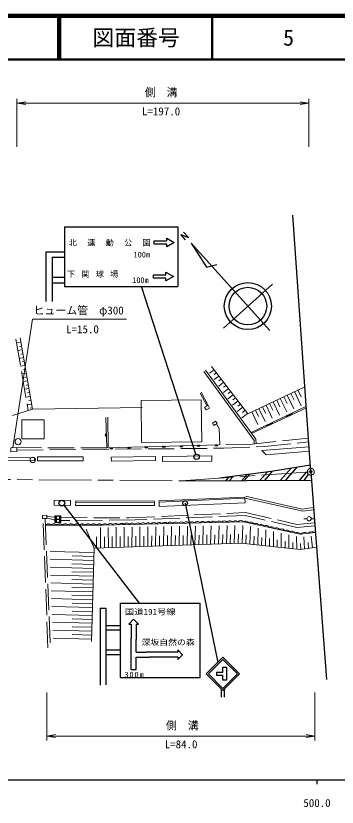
# Model space of a CAD drawing. Units: millimetres, scale not verified. Extents: x 40000 to 680000, y 20000 to 380000.
# Drawn here: x 499085 to 572613, y 198715 to 380000 of the extents above; entities that cross this region are included whole.
import ezdxf
from ezdxf.enums import TextEntityAlignment as Align

# ---------------------------------------------------------------- set-up
doc = ezdxf.new("R2010")
doc.units = ezdxf.units.MM
doc.header["$LTSCALE"] = 1000
doc.header["$PDMODE"] = 32
doc.header["$PDSIZE"] = 500
doc.linetypes.add('CHAIN', pattern=[18.5, 12, -1.5, 3.5, -1.5])
doc.linetypes.add('DASHED', pattern=[7.5, 6, -1.5])
for name, color, linetype, lineweight in [('M-BMK', 2, 'CHAIN', 13), ('M-BMK-OTRS', 5, 'Continuous', 25), ('M-BMK-SRVR', 3, 'Continuous', 25), ('M-STR-HTXT', 7, 'Continuous', 13), ('M-STR-STRC', 7, 'Continuous', 25), ('M-STR-STRD', 7, 'Continuous', 25), ('M-TTL', 2, 'Continuous', 140), ('M-TTL-BAND', 7, 'Continuous', 25), ('M-TTL-LINE', 7, 'Continuous', 50), ('M-WORK', 1, 'Continuous', 13)]:
    doc.layers.add(name, color=color, linetype=linetype, lineweight=lineweight)
doc.layers.add('M-OTRS', color=6, linetype='Continuous')
doc.layers.add('M-TTL-TXT', color=7, linetype='Continuous')
doc.styles.add('ＭＳ ゴシック', font='')
doc.styles.get('ＭＳ ゴシック').set_extended_font_data('MS Gothic')

# ---------------------------------------------------------------- blocks, each defined once
blk = doc.blocks.new('open_arrow')
at = {"color": 0, "linetype": 'Continuous', "lineweight": -2}
blk.add_lwpolyline([(7.5, 1.25), (0, 0), (7.5, -1.25)], dxfattribs=at)

msp = doc.modelspace()

# ---------------------------------------------------------------- linework, layer by layer
at = {"layer": 'M-BMK'}
for p, q in [((536881, 273474), (566589, 275560)), ((467375, 274006), (536881, 273474))]:
    msp.add_line(p, q, dxfattribs=at)
msp.add_circle((566589, 275560), 789, dxfattribs=at)
at = {"layer": 'M-BMK-OTRS'}
for q in [(562495, 334334), (570144, 227938)]:
    msp.add_line((566589, 275560), q, dxfattribs=at)
at = {"layer": 'M-BMK-SRVR'}
for p, q in [((538575, 329221), (537453, 330456)), ((537930, 328648), (536819, 329884)), ((536819, 329884), (538575, 329221)), ((539217, 327919), (542737, 322392)), ((539217, 327919), (557223, 307889)), ((542737, 322392), (545060, 323031)), ((557789, 318539), (546572, 308456))]:
    msp.add_line(p, q, dxfattribs=at)
for radius in [5387, 4309]:
    msp.add_circle((552181, 313497), radius, dxfattribs=at)
at = {"layer": 'M-OTRS'}
msp.add_point((566589, 275560), dxfattribs=at)
at = {"layer": 'M-STR-HTXT'}
for p, q in [((499332, 349999), (499332, 360992)), ((566113, 349994), (566113, 360992)), ((499332, 359992), (566113, 359992)), ((506159, 225000), (506159, 214000)), ((567528, 225000), (567528, 214000)), ((506159, 215000), (567528, 215000))]:
    msp.add_line(p, q, dxfattribs=at)
msp.add_lwpolyline([(498424, 281073), (502930, 310544), (524380, 310544)], dxfattribs=at)
at = {"layer": 'M-STR-STRC'}
for p, q in [((510229, 331687), (510229, 317974)), ((510229, 331687), (536172, 331687)), ((536172, 331687), (536172, 317974)), ((530775, 328458), (533631, 328458)), ((530775, 327658), (530775, 328458)), ((533631, 328458), (533631, 329029)), ((533631, 329029), (535345, 328058)), ((533631, 327658), (530775, 327658)), ((535345, 328058), (533631, 327087)), ((533631, 327087), (533631, 327658)), ((505964, 325875), (505964, 314586)), ((507368, 325875), (505964, 325875)), ((510229, 325875), (507368, 325875)), ((507368, 324705), (507368, 314586)), ((507368, 324705), (510229, 324705)), ((533429, 320700), (533429, 321271)), ((533429, 321271), (535143, 320300)), ((510229, 320025), (507368, 320025)), ((530573, 320700), (533429, 320700)), ((530573, 319900), (530573, 320700)), ((533429, 319900), (530573, 319900)), ((535143, 320300), (533429, 319329)), ((533429, 319329), (533429, 319900)), ((507368, 318855), (510229, 318855)), ((510229, 317974), (536172, 317974)), ((540276, 279548), (527869, 317974)), ((537818, 268364), (545285, 231885)), ((510078, 267876), (527287, 245428)), ((509409, 265372), (508009, 265372)), ((508009, 265372), (508009, 263972)), ((508387, 264031), (508387, 265221)), ((509081, 265229), (509081, 264035)), ((509409, 263972), (509409, 265372)), ((508009, 263972), (509409, 263972)), ((508387, 264672), (509081, 264672)), ((523057, 228397), (523057, 245428)), ((523057, 245428), (541250, 245428)), ((541250, 228397), (541250, 245428)), ((518353, 244273), (519697, 244273)), ((518353, 244273), (518353, 226684)), ((519697, 244273), (519697, 226764)), ((526041, 241784), (524921, 240664)), ((527161, 240664), (526041, 241784)), ((519697, 240353), (523057, 240353)), ((524921, 240664), (525481, 240664)), ((525481, 240664), (525480, 237348)), ((526601, 240664), (526601, 237149)), ((526601, 240664), (527161, 240664)), ((523057, 239233), (519697, 239233)), ((525489, 230281), (525480, 237348)), ((526601, 234202), (526601, 237149)), ((519697, 234753), (523057, 234753)), ((526601, 234202), (528932, 234202)), ((536130, 234202), (528932, 234202)), ((537250, 233642), (536130, 234762)), ((536130, 234762), (536130, 234202)), ((523057, 233633), (519697, 233633)), ((526601, 230280), (526601, 233082)), ((526601, 233082), (529574, 233082)), ((536130, 233082), (529574, 233082)), ((536130, 232522), (537250, 233642)), ((536130, 233082), (536130, 232522)), ((525489, 230281), (526601, 230280)), ((546416, 229589), (546416, 230797)), ((546416, 230797), (547279, 230797)), ((547279, 230797), (547279, 227806)), ((545036, 229589), (545036, 228899)), ((546416, 229589), (545036, 229589)), ((546416, 228899), (545036, 228899)), ((546416, 227806), (546416, 228899)), ((523057, 228397), (541250, 228397)), ((547279, 227806), (546416, 227806)), ((546164, 223926), (546164, 225726)), ((546764, 225726), (546764, 223926))]:
    msp.add_line(p, q, dxfattribs=at)
for points in [[(546464, 225426), (542645, 229245), (546464, 233063), (550282, 229245)], [(546464, 225935), (543155, 229245), (546464, 232554), (549773, 229245)]]:
    msp.add_lwpolyline(points, close=True, dxfattribs=at)
for centre, radius in [((540445, 278964), 612), ((509611, 268359), 671), ((537818, 268364), 553)]:
    msp.add_circle(centre, radius, dxfattribs=at)
at = {"layer": 'M-STR-STRD'}
for p, q in [((557487, 275625), (545667, 274060)), ((557761, 275669), (555976, 273588)), ((566483, 277081), (557487, 275625)), ((562089, 276370), (559666, 273611)), ((563366, 276577), (560761, 273617)), ((547194, 273536), (547862, 274351)), ((547965, 273540), (548790, 274474)), ((550766, 273557), (552019, 274901)), ((551336, 273561), (552610, 274979)), ((556703, 275521), (554944, 273582)), ((565496, 275483), (563997, 273636)), ((566015, 275019), (565029, 273643)), ((536881, 273474), (566813, 273653))]:
    msp.add_line(p, q, dxfattribs=at)
at = {"layer": 'M-TTL'}
msp.add_line((680000, 380000), (40000, 380000), dxfattribs=at)
at = {"layer": 'M-TTL-BAND'}
for p, q in [((40000, 205000), (579000, 205000)), ((568000, 205000), (568000, 204000))]:
    msp.add_line(p, q, dxfattribs=at)
at = {"layer": 'M-TTL-LINE'}
for p, q in [((508747, 380000), (508747, 370000)), ((509247, 380000), (509247, 370000)), ((543997, 380000), (543997, 370000)), ((40000, 370000), (680000, 370000))]:
    msp.add_line(p, q, dxfattribs=at)
at = {"layer": 'M-WORK', "linetype": 'DASHED'}
for p, q in [((499097, 305894), (501911, 289687)), ((519933, 281013), (499326, 281083)), ((506418, 235198), (505334, 264820)), ((505819, 264840), (506999, 235778)), ((506171, 265324), (508009, 265122)), ((508009, 264438), (506186, 264966))]:
    msp.add_line(p, q, dxfattribs=at)
at = {"layer": 'M-WORK'}
for p, q in [((500263, 305249), (499259, 305076)), ((500094, 306235), (502908, 289863)), ((500568, 303475), (499567, 303303)), ((500416, 304362), (499914, 304276)), ((500873, 301701), (499875, 301529)), ((500720, 302588), (500220, 302502)), ((501178, 299927), (500183, 299756)), ((501025, 300814), (500527, 300728)), ((543835, 299701), (552185, 288819)), ((501483, 298153), (500491, 297983)), ((501330, 299040), (500833, 298955)), ((553585, 282715), (542078, 298535)), ((553989, 283009), (542483, 298829)), ((544444, 298908), (543407, 298112)), ((545540, 297480), (544460, 296652)), ((544992, 298194), (544473, 297796)), ((501788, 296379), (500799, 296209)), ((501635, 297266), (501139, 297181)), ((546636, 296052), (545514, 295191)), ((546088, 296766), (545548, 296352)), ((502093, 294605), (501107, 294436)), ((501940, 295492), (501446, 295407)), ((502245, 293718), (501752, 293633)), ((543058, 290759), (541483, 293798)), ((547731, 294624), (546568, 293731)), ((547183, 295338), (546623, 294908)), ((548279, 293910), (547697, 293463)), ((552185, 288819), (565232, 295046)), ((562834, 293901), (564370, 290683)), ((563647, 294289), (564415, 292680)), ((502398, 292831), (501415, 292662)), ((502550, 291944), (502059, 291860)), ((542812, 290708), (541302, 293567)), ((548827, 293196), (547621, 292271)), ((549375, 292482), (548772, 292019)), ((558773, 291963), (559502, 290437)), ((559585, 292351), (561068, 289244)), ((560398, 292738), (561139, 291185)), ((561210, 293126), (562719, 289963)), ((562022, 293514), (562777, 291932)), ((502703, 291057), (501723, 290889)), ((502855, 290170), (502365, 290086)), ((502908, 289863), (527981, 290262)), ((542850, 290642), (542812, 290708)), ((549923, 291768), (548675, 290810)), ((551018, 290340), (549729, 289350)), ((550470, 291054), (549847, 290575)), ((565442, 290473), (552921, 284573)), ((565570, 290202), (553049, 284302)), ((555524, 290412), (556226, 288942)), ((556337, 290800), (557767, 287804)), ((557149, 291188), (557864, 289690)), ((557961, 291575), (559418, 288524)), ((565570, 290202), (565442, 290473)), ((502908, 289863), (498341, 288434)), ((552114, 288911), (550782, 287890)), ((551566, 289625), (550921, 289131)), ((553088, 289249), (554465, 286364)), ((553900, 289637), (554588, 288194)), ((554712, 290025), (556116, 287084)), ((560919, 288342), (561047, 288071)), ((562301, 288927), (560945, 288288)), ((562327, 288873), (560970, 288234)), ((562353, 288819), (560996, 288179)), ((562378, 288764), (561021, 288125)), ((562404, 288710), (562276, 288982)), ((520109, 288085), (520250, 281295)), ((545038, 286540), (545647, 285471)), ((557778, 286796), (556422, 286157)), ((557804, 286742), (556447, 286102)), ((557830, 286687), (556473, 286048)), ((557855, 286633), (556498, 285994)), ((557881, 286579), (557753, 286850)), ((545647, 285471), (545788, 281755)), ((556396, 286211), (556524, 285939)), ((553049, 284302), (552921, 284573)), ((553989, 283009), (554099, 281971)), ((553638, 281922), (553585, 282715)), ((551500, 269486), (564787, 266537)), ((551608, 269974), (564620, 267021)), ((564620, 267021), (567202, 267339)), ((564787, 266537), (567240, 266840)), ((565680, 264771), (564951, 264775)), ((566668, 264783), (567313, 264788)), ((523861, 258263), (523858, 262865)), ((525659, 258326), (525670, 262892)), ((527458, 258388), (527482, 262919)), ((529257, 258451), (529294, 262946)), ((531056, 258514), (531106, 262972)), ((532855, 258577), (532918, 262999)), ((534654, 258639), (534730, 263026)), ((536454, 258702), (536541, 263053)), ((538253, 258765), (538353, 263079)), ((540053, 258828), (540165, 263106)), ((541853, 258891), (541976, 263133)), ((543653, 258953), (543788, 263160)), ((545453, 259016), (545599, 263187)), ((547253, 259079), (547410, 263213)), ((549054, 259162), (549221, 263240)), ((550853, 259169), (551026, 263267)), ((552642, 258974), (552781, 263026)), ((516995, 257984), (515178, 262393)), ((518466, 258075), (518421, 262785)), ((520264, 258137), (520233, 262812)), ((522062, 258200), (522045, 262838)), ((542753, 258922), (542819, 261083)), ((544553, 258985), (544624, 261116)), ((546353, 259048), (546430, 261149)), ((548155, 259143), (548235, 261182)), ((549954, 259182), (550041, 261231)), ((551747, 259071), (551825, 261097)), ((554431, 258778), (554533, 262641)), ((556221, 258583), (556288, 262256)), ((558010, 258388), (558046, 261870)), ((559799, 258192), (559807, 261483)), ((561589, 257997), (561571, 261096)), ((517567, 258043), (517538, 260621)), ((519365, 258106), (519344, 260654)), ((521163, 258169), (521150, 260687)), ((522961, 258232), (522956, 260720)), ((524760, 258294), (524762, 260753)), ((526559, 258357), (526568, 260786)), ((528357, 258420), (528374, 260819)), ((530156, 258483), (530179, 260852)), ((531955, 258545), (531985, 260885)), ((533755, 258608), (533791, 260918)), ((535554, 258671), (535597, 260951)), ((537353, 258734), (537402, 260984)), ((539153, 258796), (539208, 261017)), ((540953, 258859), (541013, 261050)), ((553537, 258876), (553595, 260807)), ((555326, 258681), (555367, 260517)), ((557115, 258485), (557140, 260226)), ((558905, 258290), (558915, 259936)), ((560694, 258095), (560691, 259644)), ((562483, 257899), (562469, 259353)), ((563378, 257802), (563338, 260708)), ((565163, 257866), (565022, 260622)), ((566054, 257995), (565945, 259341)), ((566945, 258123), (566647, 260809)), ((516996, 258023), (516421, 236695)), ((550606, 259196), (516996, 258023)), ((564139, 257718), (550606, 259196)), ((567881, 258246), (564139, 257718)), ((564272, 257738), (564242, 259117)), ((516969, 257024), (506973, 257293)), ((516945, 256124), (511947, 256259)), ((516921, 255224), (506924, 255494)), ((516896, 254325), (511898, 254459)), ((516872, 253425), (506971, 253692)), ((516848, 252525), (511897, 252659)), ((516824, 251626), (507044, 251889)), ((516799, 250726), (511910, 250858)), ((516775, 249826), (507117, 250087)), ((516751, 248927), (511922, 249057)), ((516727, 248027), (507190, 248284)), ((516703, 247127), (511934, 247256)), ((516678, 246228), (507263, 246481)), ((516654, 245328), (511947, 245455)), ((516630, 244428), (507337, 244679)), ((516606, 243529), (511959, 243654)), ((516581, 242629), (507410, 242876)), ((516557, 241729), (511971, 241853)), ((516533, 240830), (507483, 241073)), ((516509, 239930), (511984, 240052)), ((516484, 239030), (507556, 239271)), ((516460, 238131), (511996, 238251)), ((516436, 237231), (507629, 237468))]:
    msp.add_line(p, q, dxfattribs=at)
for points in [[(541503, 292043), (527730, 291884), (527841, 282225), (541614, 282383)], [(542270, 290314), (543058, 290759), (543397, 290159), (542609, 289714)], [(500425, 287442), (500433, 283060), (505546, 283069), (505538, 287451)], [(544417, 286173), (545133, 286596), (544807, 287146), (544091, 286722)], [(497952, 281068), (497962, 280150), (499336, 280166), (499326, 281083)], [(532645, 279071), (543938, 279212), (543953, 278013), (532660, 277872)], [(496760, 278719), (503320, 278788), (503326, 278158), (496766, 278089)], [(504007, 279001), (514491, 279001), (514491, 278051), (504007, 278051)], [(520929, 278930), (531062, 279071), (531075, 278122), (520942, 277982)], [(507863, 269017), (511610, 268964), (511594, 267855), (507847, 267907)], [(512798, 268568), (530816, 268524), (530810, 267811), (512757, 267826)], [(512798, 268568), (530816, 268524), (530817, 268811), (512799, 268855)], [(531845, 268618), (551500, 269486), (551487, 269768), (531833, 268900)], [(551500, 269486), (531845, 268618), (531890, 267600), (551545, 268467)], [(505179, 265565), (505210, 264815), (506191, 264856), (506159, 265606)]]:
    msp.add_lwpolyline(points, close=True, dxfattribs=at)
for points in [[(519652, 287979), (519933, 281013), (545580, 281752)], [(566193, 281236), (555372, 280408), (556379, 279467), (566260, 280284)], [(567629, 261628), (564161, 261225), (551167, 264086), (518855, 263334), (505880, 263346)]]:
    msp.add_lwpolyline(points, dxfattribs=at)
at = {"layer": 'M-WORK', "linetype": 'DASHED'}
for points in [[(566055, 283246), (553136, 281869), (545580, 281752)], [(499332, 280523), (546601, 280943), (556021, 281341), (566113, 282403)], [(509409, 265044), (524920, 264997), (551658, 266193), (563354, 263500), (567463, 263844)], [(567513, 263184), (563416, 262796), (551564, 265548), (526405, 264532), (509409, 264391)]]:
    msp.add_lwpolyline(points, dxfattribs=at)
at = {"layer": 'M-WORK'}
for centre, radius in [((499613, 282449), 704), ((502959, 278274), 628), ((566179, 264790), 500)]:
    msp.add_circle(centre, radius, dxfattribs=at)
for centre, radius, start, end in [((519867, 283985), 354, 101.11113, 263.51631), ((519867, 283985), 283, 103.33517, 261.29227), ((519867, 283985), 212, 107.0815, 257.54595), ((519867, 283985), 142, 114.79323, 249.83422), ((519867, 283985), 100, 125.11089, 239.51655), ((520959, 281097), 354, 190.44745, 352.85263), ((520959, 281097), 283, 192.67149, 350.62859), ((520959, 281097), 212, 196.41782, 346.88226), ((520959, 281097), 142, 204.12955, 339.17053), ((520959, 281097), 100, 214.44721, 328.85287), ((524958, 281212), 354, 190.44745, 352.85263), ((524958, 281212), 283, 192.67149, 350.62859), ((524958, 281212), 212, 196.41782, 346.88226), ((524958, 281212), 142, 204.12955, 339.17053), ((524958, 281212), 100, 214.44721, 328.85287), ((528956, 281327), 354, 190.44745, 352.85263), ((528956, 281327), 283, 192.67149, 350.62859), ((528956, 281327), 212, 196.41782, 346.88226), ((528956, 281327), 142, 204.12955, 339.17053), ((528956, 281327), 100, 214.44721, 328.85287), ((532954, 281443), 354, 190.44745, 352.85263), ((532954, 281443), 283, 192.67149, 350.62859), ((532954, 281443), 212, 196.41782, 346.88226), ((532954, 281443), 142, 204.12955, 339.17053), ((532954, 281443), 100, 214.44721, 328.85287), ((536953, 281558), 354, 190.44745, 352.85263), ((536953, 281558), 283, 192.67149, 350.62859), ((536953, 281558), 212, 196.41782, 346.88226), ((536953, 281558), 142, 204.12955, 339.17053), ((536953, 281558), 100, 214.44721, 328.85287), ((540951, 281673), 354, 190.44745, 352.85263), ((540951, 281673), 283, 192.67149, 350.62859), ((540951, 281673), 212, 196.41782, 346.88226), ((540951, 281673), 142, 204.12955, 339.17053), ((540951, 281673), 100, 214.44721, 328.85287), ((544949, 281788), 354, 190.44745, 352.85263), ((544949, 281788), 283, 192.67149, 350.62859), ((544949, 281788), 212, 196.41782, 346.88226), ((544949, 281788), 142, 204.12955, 339.17053), ((544949, 281788), 100, 214.44721, 328.85287), ((506528, 262794), 852, 40.31005, 139.57876), ((507826, 262793), 852, 40.31005, 139.57876), ((509123, 262792), 852, 40.31005, 139.57876), ((510421, 262791), 852, 40.31005, 139.57876), ((511718, 262789), 852, 40.31005, 139.57876), ((513016, 262788), 852, 40.31005, 139.57876), ((514313, 262787), 852, 40.31005, 139.57876), ((515611, 262786), 852, 40.31005, 139.57876), ((516908, 262784), 852, 40.31005, 139.57876), ((518206, 262783), 852, 40.31005, 139.57876), ((519488, 262855), 794, 39.80482, 142.86333), ((520730, 262883), 794, 39.80482, 142.86333), ((521973, 262912), 794, 39.80482, 142.86333), ((523216, 262941), 794, 39.80482, 142.86333), ((524459, 262970), 794, 39.80482, 142.86333), ((525702, 262999), 794, 39.80482, 142.86333), ((526944, 263028), 794, 39.80482, 142.86333), ((528187, 263057), 794, 39.80482, 142.86333), ((529430, 263086), 794, 39.80482, 142.86333), ((530673, 263115), 794, 39.80482, 142.86333), ((531916, 263144), 794, 39.80482, 142.86333), ((533158, 263173), 794, 39.80482, 142.86333), ((534401, 263202), 794, 39.80482, 142.86333), ((535644, 263231), 794, 39.80482, 142.86333), ((536887, 263260), 794, 39.80482, 142.86333), ((538129, 263289), 794, 39.80482, 142.86333), ((539372, 263318), 794, 39.80482, 142.86333), ((540615, 263347), 794, 39.80482, 142.86333), ((541858, 263375), 794, 39.80482, 142.86333), ((543101, 263404), 794, 39.80482, 142.86333), ((544343, 263433), 794, 39.80482, 142.86333), ((545586, 263462), 794, 39.80482, 142.86333), ((546829, 263491), 794, 39.80482, 142.86333), ((548072, 263520), 794, 39.80482, 142.86333), ((549314, 263549), 794, 39.80482, 142.86333), ((550557, 263578), 794, 39.80482, 142.86333), ((551659, 263507), 760, 24.81314, 130.34835), ((552840, 263247), 760, 24.81314, 130.34835), ((554021, 262987), 760, 24.81314, 130.34835), ((555203, 262727), 760, 24.81314, 130.34835), ((556384, 262467), 760, 24.81314, 130.34835), ((557565, 262207), 760, 24.81314, 130.34835), ((558746, 261947), 760, 24.81314, 130.34835), ((559928, 261687), 760, 24.81314, 130.34835), ((561109, 261426), 760, 24.81314, 130.34835), ((562290, 261166), 760, 24.81314, 130.34835), ((563471, 260906), 760, 24.81314, 130.34835), ((565157, 260213), 1420, 58.68642, 134.56117), ((566891, 260415), 1420, 58.68642, 134.56117)]:
    msp.add_arc(centre, radius, start, end, dxfattribs=at)

# ---------------------------------------------------------------- block references
at = {"layer": 'M-STR-HTXT', "xscale": 267, "yscale": 267}
for p in [(499332, 359992), (506159, 215000)]:
    msp.add_blockref('open_arrow', p, dxfattribs=at)
at = {"layer": 'M-STR-HTXT', "xscale": 267, "yscale": 267, "rotation": 180}
for p in [(566113, 359992), (567528, 215000)]:
    msp.add_blockref('open_arrow', p, dxfattribs=at)

# ---------------------------------------------------------------- texts
at = {"layer": 'M-STR-HTXT', "style": 'ＭＳ ゴシック'}
for s, p in [('側\u3000溝', (528587, 360992)), ('ヒューム管\u3000φ300', (503130, 311044)), ('L=15.0', (510602, 306727)), ('側\u3000溝', (533430, 215945))]:
    msp.add_text(s, height=1833, dxfattribs=at).set_placement(p, align=Align.BOTTOM_LEFT)
for s, p in [('L=197.0', (532320, 356650)), ('L=84.0', (536904, 211652))]:
    msp.add_text(s, height=1833, dxfattribs=at).set_placement(p, align=Align.BOTTOM_CENTER)
at = {"layer": 'M-STR-STRC', "style": 'ＭＳ ゴシック'}
for p in [(526027, 324252), (525714, 318381)]:
    msp.add_text('100m', height=1320, dxfattribs=at).set_placement(p, align=Align.BOTTOM_LEFT)
for s, width, p in [('国道191号線', 1.15, (529855, 242423)), ('深坂自然の森', 1.1, (533936, 235422))]:
    msp.add_text(s, height=1320, dxfattribs=dict(at, width=width)).set_placement(p, align=Align.BOTTOM_CENTER)
at = {"layer": 'M-STR-STRC', "char_height": 1320, "style": 'ＭＳ ゴシック'}
for s, insert, attachment_point in [('\\T2.28;北運動公園', (511213, 327211), 7), ('\\T1.78;下関球場', (523959, 320024), 9), ('\\T1.22;300m', (526242, 228397), 8)]:
    msp.add_mtext(s, dxfattribs=dict(at, insert=insert, attachment_point=attachment_point))
at = {"layer": 'M-TTL-BAND', "style": 'ＭＳ ゴシック'}
msp.add_text('500.0', height=1833, dxfattribs=at).set_placement((568000, 198195), align=Align.BOTTOM_CENTER)
at = {"layer": 'M-TTL-TXT', "style": 'ＭＳ ゴシック'}
for s, p in [('図面番号', (526622, 375000)), ('5', (561497, 375000))]:
    msp.add_text(s, height=3666, dxfattribs=at).set_placement(p, align=Align.MIDDLE_CENTER)

doc.saveas('drawing.dxf')
